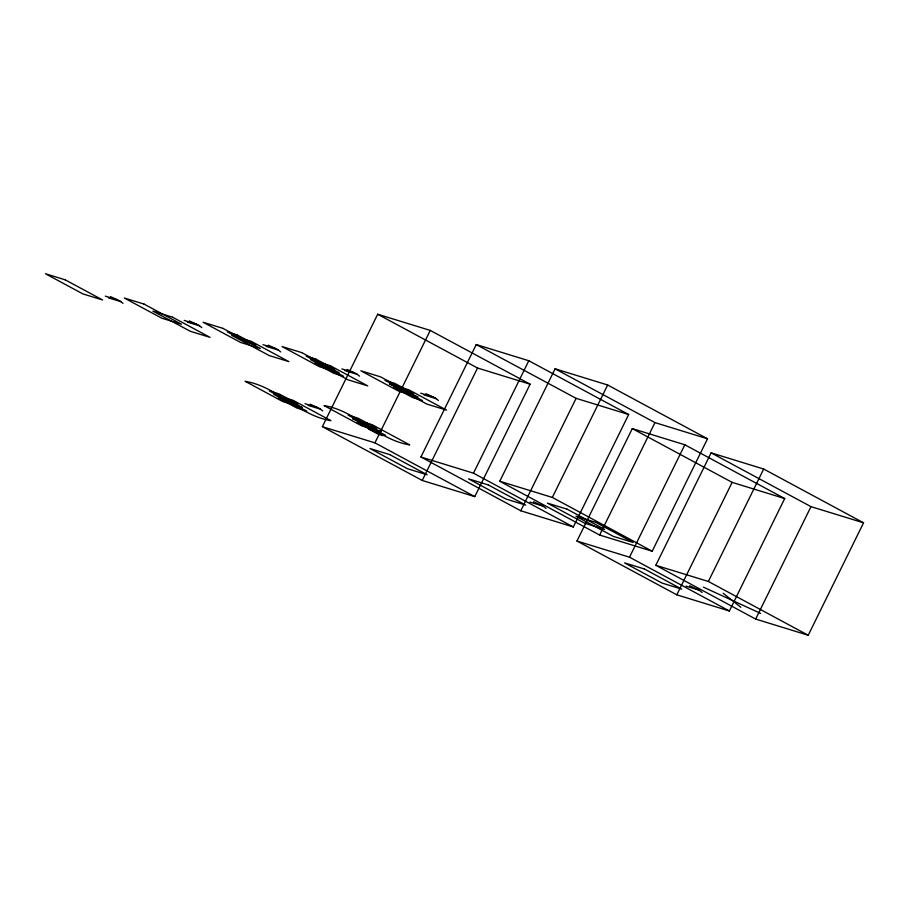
<?xml version="1.0" encoding="UTF-8"?>
<svg xmlns="http://www.w3.org/2000/svg" width="909" height="909" viewBox="0 0 909 909"><rect width="100%" height="100%" fill="white"/><g stroke="black" fill="none" stroke-linecap="round" stroke-linejoin="round"><path stroke-width="1.36" d="M322.365 426.673L377.689 314.241L430.252 330.41L530.106 384.189L474.782 496.632L422.219 480.452L322.365 426.673L374.928 442.853L474.782 496.632M374.928 442.853L430.252 330.41M420.924 457L476.248 344.568L528.811 360.737L628.676 414.515L573.34 526.959L520.777 510.778L420.924 457L473.487 473.18L573.34 526.959M422.219 480.452L477.543 368.02L530.106 384.189M473.487 473.18L528.811 360.737M499.768 481.259L555.092 368.827L607.655 384.996L707.52 438.786L652.196 551.218L599.633 535.049L499.768 481.259L552.331 497.439L652.196 551.218M520.777 510.778L576.101 398.347L628.676 414.515M552.331 497.439L607.655 384.996M576.954 541.037L632.278 428.594L684.841 444.774L784.706 498.552L729.382 610.984L676.807 594.816L576.954 541.037L629.517 557.206L729.382 610.984M599.633 535.049L654.957 422.605L707.52 438.786M629.517 557.206L684.841 444.774M655.798 565.296L711.122 452.852L763.685 469.033L863.55 522.811L808.226 635.255L755.663 619.074L655.798 565.296L708.361 581.465L808.226 635.255M676.807 594.816L732.131 482.372L784.706 498.552M708.361 581.465L763.685 469.033M755.663 619.074L810.987 506.643L863.55 522.811M105.319 296.141L117.647 299.925M184.175 320.4L196.492 324.183M263.019 344.659L275.336 348.442M341.864 368.918L354.18 372.713M420.719 393.177L433.036 396.972M394.347 385.427L389.416 383.916L426.866 404.073L446.58 410.141L409.13 389.972L399.278 386.939L380.553 376.86L360.839 370.792L398.29 390.961L418.004 397.028L384.984 380.382L394.847 383.416L413.572 393.506L408.641 391.984M108.444 297.811L120.761 301.606M187.288 322.081L199.616 325.865M266.144 346.34L278.461 350.124M344.988 370.599L357.305 374.394M423.833 394.858L436.15 398.653M403.71 390.472L393.858 387.439L412.584 397.517L422.435 400.551L403.71 390.472L399.278 386.939M305.038 403.698L317.366 407.482M297.402 406.028L302.333 407.539L292.971 402.505L273.745 394.426L306.765 411.073L296.902 408.039L278.188 397.949L283.108 399.471M283.608 397.46L293.459 400.494L330.91 420.662C298.652 415.322 277.427 386.643 245.169 381.314L282.619 401.483L292.471 404.516M376.246 430.287L381.178 431.809L357.521 420.208L352.601 418.685L385.609 435.331L375.758 432.298L357.032 422.219L361.964 423.73M362.452 421.719L372.304 424.753L409.754 444.921C377.508 439.592 356.271 410.902 324.013 405.573L361.464 425.742L371.315 428.775M308.162 405.38L320.479 409.164M292.971 402.505L297.891 404.016L279.177 393.938L269.314 390.904L278.677 395.949M371.815 426.764L376.746 428.275L358.021 418.197L348.158 415.163L357.521 420.208M529.981 502.086L543.127 506.131L546.082 508.483M686.022 586.123L699.157 590.168L702.112 592.509M425.889 393.688L435.411 398.062L438.377 400.414M347.045 369.429L356.567 373.804L359.521 376.156M268.189 345.17L277.722 349.545L280.676 351.897M189.345 320.911L198.866 325.286L201.832 327.626M110.5 296.652L120.022 301.015L122.976 303.367M533.606 501.757L543.127 506.131M310.219 404.21L319.741 408.584L322.695 410.925M703.43 587.157L760.594 613.393M689.636 585.794L699.157 590.168M555.092 368.827L654.957 422.605M711.122 452.852L810.987 506.643M476.248 344.568L576.101 398.347M632.278 428.594L732.131 482.372M377.689 314.241L477.543 368.02M723.144 593.225L740.88 607.326M65.164 279.813L45.45 273.745L82.901 293.914L102.615 299.981L65.164 279.813M144.008 304.072L124.294 298.016L161.745 318.184L181.459 324.24L144.008 304.072M222.853 328.342L203.15 322.275L240.59 342.443L260.304 348.511L222.853 328.342M301.708 352.601L281.995 346.534L319.445 366.702L339.148 372.77L301.708 352.601M237.147 334.898L227.295 331.865L246.009 341.943L255.872 344.977L237.147 334.898M315.991 359.157L306.14 356.123L343.591 376.292L333.728 373.258L315.003 363.18L334.717 369.236L315.991 359.157M172.585 317.196L152.882 311.128L190.322 331.296L210.036 337.364L172.585 317.196M251.441 341.454L231.727 335.387L269.178 355.555L288.88 361.623L251.441 341.454M330.285 365.713L310.571 359.646L348.022 379.814L367.736 385.882L330.285 365.713M373.542 430.536L368.611 429.014L377.974 434.059L382.894 435.581L373.542 430.536M389.711 454.602L369.997 448.535L407.437 468.703L427.15 474.771L389.711 454.602M488.269 484.929L468.555 478.861L506.006 499.03L525.709 505.097L488.269 484.929M567.114 509.188L547.4 503.12L584.851 523.289L604.565 529.356L567.114 509.188M595.69 522.3L575.976 516.244L613.427 536.412L633.141 542.468L595.69 522.3M644.299 568.954L624.585 562.898L662.036 583.067L681.739 589.123L644.299 568.954"/></g></svg>
